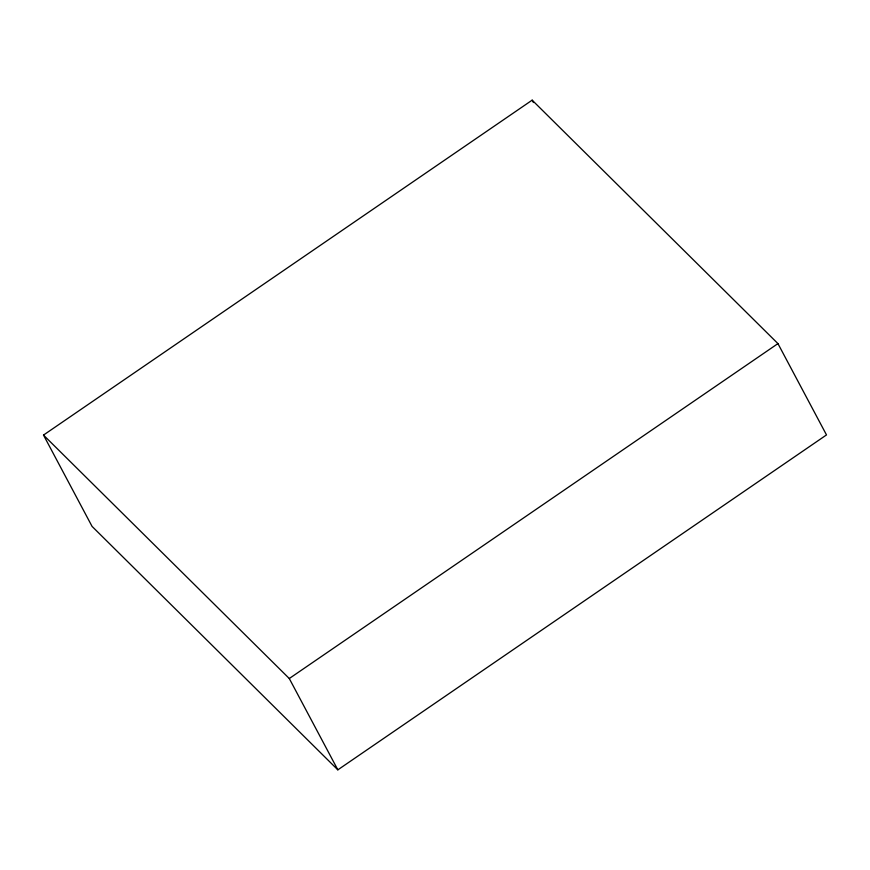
<?xml version="1.0" encoding="UTF-8"?>
<svg xmlns="http://www.w3.org/2000/svg" width="870" height="870" viewBox="0 0 870 870"><rect width="100%" height="100%" fill="white"/><g stroke="black" fill="none" stroke-linecap="round" stroke-linejoin="round"><path stroke-width="1.3" d="M43.5 435.076L532.157 100.159L777.943 343.606L826.5 434.924L337.843 769.841L92.057 526.394L43.5 435.076L289.286 678.524L337.843 769.841M289.286 678.524L777.943 343.606M532.157 100.159L533.419 102.529"/></g></svg>
